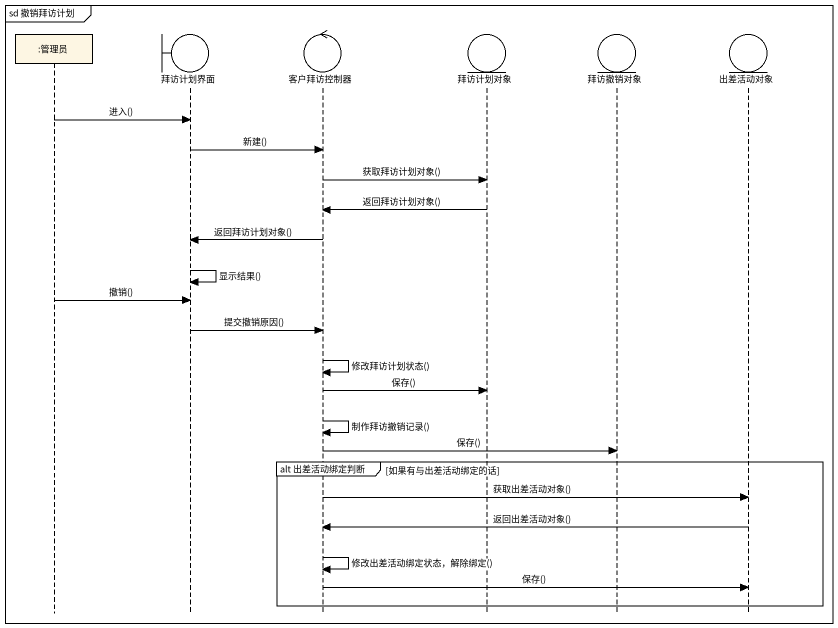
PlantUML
@startuml
mainframe sd 撤销拜访计划
hide footbox
participant ":管理员" as 管理员
boundary 拜访计划界面
control 客户拜访控制器
entity 拜访计划对象
entity 拜访撤销对象
entity 出差活动对象

管理员 -> 拜访计划界面 : 进入()
拜访计划界面 -> 客户拜访控制器 : 新建()
客户拜访控制器 -> 拜访计划对象 : 获取拜访计划对象()
拜访计划对象 -> 客户拜访控制器 : 返回拜访计划对象()
客户拜访控制器 -> 拜访计划界面 : 返回拜访计划对象()
拜访计划界面 -> 拜访计划界面 : 显示结果()
管理员 -> 拜访计划界面 : 撤销()
拜访计划界面 -> 客户拜访控制器 : 提交撤销原因()
客户拜访控制器 -> 客户拜访控制器 : 修改拜访计划状态()
客户拜访控制器 -> 拜访计划对象 : 保存()
客户拜访控制器 -> 客户拜访控制器 : 制作拜访撤销记录()
客户拜访控制器 -> 拜访撤销对象 : 保存()
group alt 出差活动绑定判断 [如果有与出差活动绑定的话]
  客户拜访控制器 -> 出差活动对象 : 获取出差活动对象()
  出差活动对象 -> 客户拜访控制器 : 返回出差活动对象()
  客户拜访控制器 -> 客户拜访控制器 : 修改出差活动绑定状态，解除绑定()
  客户拜访控制器 -> 出差活动对象 : 保存()
end
@enduml
